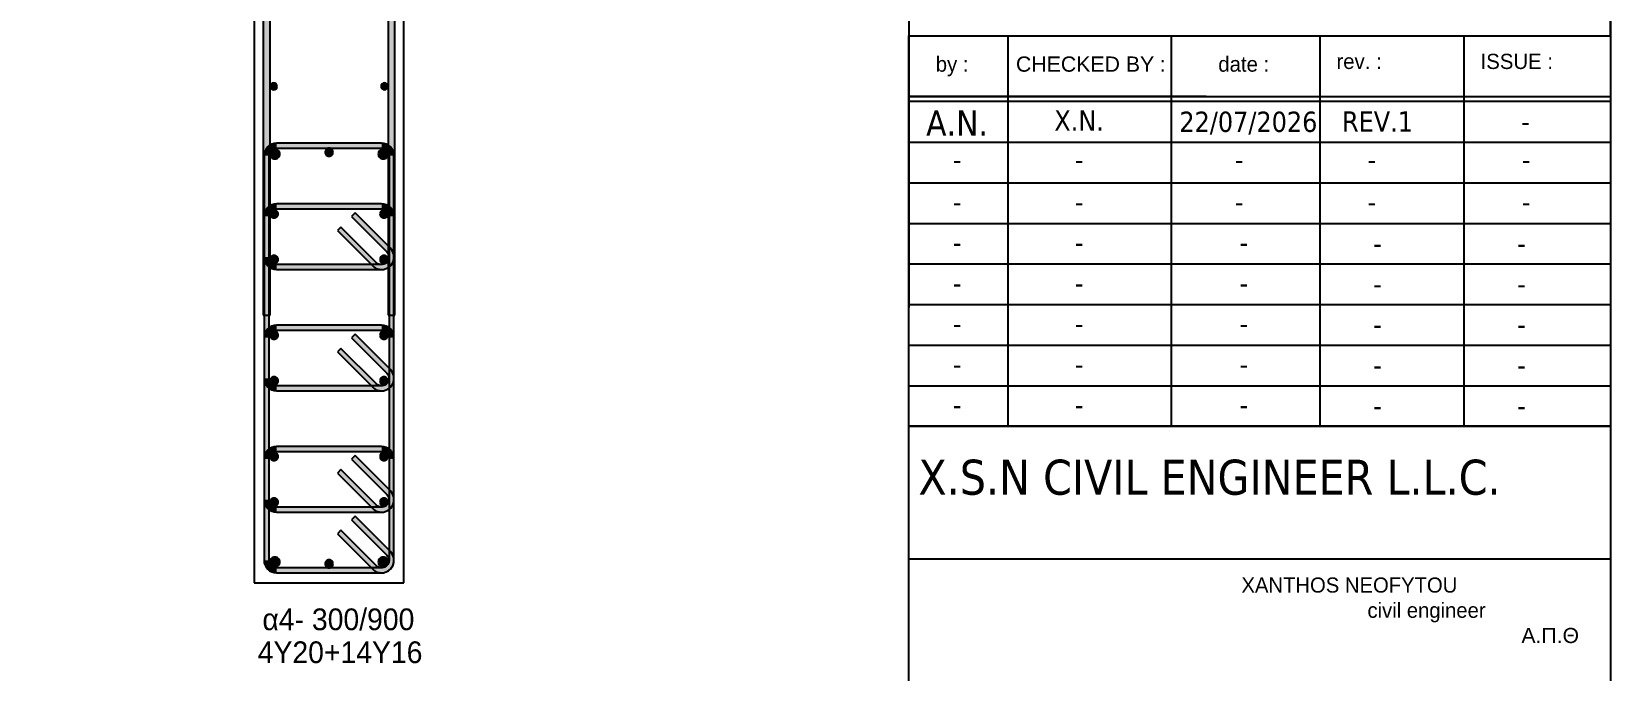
# Model space of a CAD drawing. Header units: millimetres. Extents: x -2171 to 1563, y -1758 to -1505.
# Drawn here: x 533.58 to 549.37, y -1620.49 to -1614.09 of the extents above; entities that cross this region are included whole.
import ezdxf

# ---------------------------------------------------------------- set-up
doc = ezdxf.new("R2010")
doc.units = ezdxf.units.MM
for name, color, linetype in [('-S_TEXT', 3, 'Continuous'), ('ANOIGMATA', 7, 'Continuous'), ('Col_Det', 7, 'Continuous'), ('Col_Det_Fill', 7, 'Continuous')]:
    doc.layers.add(name, color=color, linetype=linetype)
doc.layers.add('TEXT', color=20, linetype='Continuous', lineweight=13)
doc.styles.add('S1Arl22_b_934_161', font='arial.ttf', dxfattribs={"width": 0.933629, "height": 0.002175})
doc.styles.get("Standard").update_dxf_attribs({"font": 'tahoma.ttf'})

# ---------------------------------------------------------------- blocks, each defined once
blk = doc.blocks.new('PINAKAKI')
at = {"color": 0}
for p, q in [((121988.65, -208358.392), (121988.65, -208373.351)), ((121995.67, -208358.392), (121995.669, -208370.631)), ((121988.649, -208370.631), (121995.669, -208370.631)), ((121989.64, -208370.631), (121989.64, -208374.541)), ((121991.28, -208374.541), (121991.28, -208370.631)), ((121992.766, -208374.541), (121992.766, -208370.631)), ((121994.208, -208374.541), (121994.208, -208370.631)), ((121991.624, -208371.24), (121988.651, -208371.24)), ((121988.651, -208371.24), (121995.67, -208371.24)), ((121995.67, -208371.291), (121988.651, -208371.291)), ((121995.67, -208371.24), (121995.67, -208371.291)), ((121995.67, -208375.87), (121988.651, -208375.87))]:
    blk.add_line(p, q, dxfattribs=at)
at = {"color": 3}
blk.add_line((121995.67, -208372.455), (121995.67, -208374.541), dxfattribs=at)
at = {"color": 0}
for points in [[(121988.651, -208370.631), (121995.67, -208370.631), (121995.67, -208374.541), (121988.651, -208374.541)], [(121988.651, -208370.631), (121995.67, -208370.631), (121995.67, -208374.541), (121988.651, -208374.541)], [(121988.651, -208374.541), (121995.67, -208374.541), (121995.67, -208381.988), (121988.651, -208381.988)]]:
    blk.add_lwpolyline(points, close=True, dxfattribs=at)
for points in [[(121988.651, -208371.697), (121995.67, -208371.697)], [(121988.651, -208372.103), (121995.67, -208372.103)], [(121988.651, -208372.51), (121995.67, -208372.51)], [(121988.651, -208372.916), (121995.67, -208372.916)], [(121988.651, -208373.322), (121995.67, -208373.322)], [(121988.651, -208373.728), (121995.67, -208373.728)], [(121988.651, -208374.135), (121995.67, -208374.135)]]:
    blk.add_lwpolyline(points, dxfattribs=at)
blk.add_lwpolyline([(121988.651, -208374.541), (121995.67, -208374.541)])
at = {"layer": 'ANOIGMATA', "insert": (121987.429, -208376.054), "char_height": 0.10094, "width": 7.9171, "attachment_point": 1}
blk.add_mtext('\\pi4.5494;{\\fBankGothic Lt BT|b0|i0|c0|p34;\\H1.5x;\\C7;XANTHOS NEOFYTOU\\P\\pi5.8103;civil engineer\\P\\pi7.351;\\fArial|b0|i0|c161|p34;Α.Π.Θ}', dxfattribs=at)
at = {"layer": 'TEXT', "color": 0, "attachment_point": 1}
for s, insert, char_height, width in [('\\pxqc;{\\fBankGothic Lt BT|b0|i0|c161|p34;\\C7;by :}', (121988.625, -208370.839), 0.15234, 0.91751), ('\\pxqc;{\\fArial|b0|i0|c186|p34;\\C7;CHECKED BY\\fBankGothic Lt BT|b0|i0|c161|p34; :}', (121989.201, -208370.839), 0.15234, 2.53906), ('\\pxqc;{\\fBankGothic Lt BT|b0|i0|c0|p34;\\C7;date :}', (121990.732, -208370.839), 0.15234, 2.53906), ('{\\fBankGothic Lt BT|b0|i0|c161|p34;\\C7;rev\\fBankGothic Lt BT|b0|i0|c0|p34;.\\fBankGothic Lt BT|b0|i0|c161|p34; :}', (121992.929, -208370.812), 0.152344, 2.53906), ('{\\fBankGothic Lt BT|b0|i0|c0|p34;\\C7;ISSUE\\fBankGothic Lt BT|b0|i0|c161|p34; :}', (121994.371, -208370.812), 0.15234, 2.53906), ('\\pxqc;{\\fTahoma|b0|i0|c0|p34;\\C7;A\\fTahoma|b0|i0|c161|p34;.\\fTahoma|b0|i0|c0|p34;N\\fTahoma|b0|i0|c161|p34;.}', (121988.625, -208371.379), 0.253906, 1.01563), ('\\pxqc;{\\fTahoma|b0|i0|c0|p34;\\H0.8x;\\C7;X.N.}', (121989.084, -208371.379), 0.25391, 2.53906), ('{\\fTahoma|b0|i0|c0|p34;\\C7;22\\fTahoma|b0|i0|c161|p34;/\\fTahoma|b0|i0|c0|p34;07\\fTahoma|b0|i0|c161|p34;/202\\fTahoma|b0|i0|c0|p34;6}', (121991.357, -208371.391), 0.203125, 1.35307), ('\\pxqc;{\\fTahoma|b0|i0|c0|p34;\\H0.8x;\\C7;REV.1}', (121992.706, -208371.388), 0.25391, 1.26753), ('\\pxqc;{\\fTahoma|b0|i0|c0|p34;\\H0.8x;\\C7; \\fTahoma|b0|i0|c161|p34;-}', (121994.148, -208371.388), 0.25391, 1.26753), ('\\pxqc;{\\fTahoma|b0|i0|c0|p34;\\H0.8x;\\C7;-}', (121988.625, -208371.768), 0.25391, 1.01563), ('\\pxqc;{\\fTahoma|b0|i0|c0|p34;\\H0.8x;\\C7;-}', (121989.084, -208371.768), 0.25391, 2.53906), ('\\pxqc;{\\fTahoma|b0|i0|c0|p34;\\H0.8x;\\C7;   -}', (121990.571, -208371.768), 0.25391, 2.53906), ('\\pxqc;{\\fTahoma|b0|i0|c0|p34;\\H0.8x;\\C7;-}', (121992.012, -208371.768), 0.25391, 2.53906), ('\\pxqc;{\\fTahoma|b0|i0|c0|p34;\\H0.8x;\\C7;-}', (121993.558, -208371.768), 0.25391, 2.53906), ('\\pxqc;{\\fTahoma|b0|i0|c0|p34;\\H0.8x;\\C7;-}', (121988.625, -208372.192), 0.25391, 1.01563), ('\\pxqc;{\\fTahoma|b0|i0|c0|p34;\\H0.8x;\\C7;-}', (121989.084, -208372.192), 0.25391, 2.53906), ('\\pxqc;{\\fTahoma|b0|i0|c0|p34;\\H0.8x;\\C7;   -}', (121990.571, -208372.192), 0.25391, 2.53906), ('\\pxqc;{\\fTahoma|b0|i0|c0|p34;\\H0.8x;\\C7;-}', (121992.012, -208372.192), 0.25391, 2.53906), ('\\pxqc;{\\fTahoma|b0|i0|c0|p34;\\H0.8x;\\C7;-}', (121993.558, -208372.192), 0.25391, 2.53906), ('\\pxqc;{\\fTahoma|b0|i0|c0|p34;\\H0.8x;\\C7;-}', (121988.625, -208372.598), 0.25391, 1.01563), ('\\pxqc;{\\fTahoma|b0|i0|c0|p34;\\H0.8x;\\C7;-}', (121989.084, -208372.598), 0.25391, 2.53906), ('\\pxqc;{\\fTahoma|b0|i0|c0|p34;\\H0.8x;\\C7;-}', (121990.732, -208372.598), 0.25391, 2.53906), ('\\pxqc;{\\fTahoma|b0|i0|c161|p34;\\H0.8x;\\C7;-}', (121992.706, -208372.607), 0.25391, 1.26753), ('\\pxqc;{\\fTahoma|b0|i0|c161|p34;\\H0.8x;\\C7;-}', (121994.148, -208372.607), 0.25391, 1.26753), ('\\pxqc;{\\fTahoma|b0|i0|c0|p34;\\H0.8x;\\C7;-}', (121988.625, -208373.004), 0.25391, 1.01563), ('\\pxqc;{\\fTahoma|b0|i0|c0|p34;\\H0.8x;\\C7;-}', (121989.084, -208373.004), 0.25391, 2.53906), ('\\pxqc;{\\fTahoma|b0|i0|c0|p34;\\H0.8x;\\C7;-}', (121990.732, -208373.004), 0.25391, 2.53906), ('\\pxqc;{\\fTahoma|b0|i0|c161|p34;\\H0.8x;\\C7;-}', (121992.706, -208373.013), 0.25391, 1.26753), ('\\pxqc;{\\fTahoma|b0|i0|c161|p34;\\H0.8x;\\C7;-}', (121994.148, -208373.013), 0.25391, 1.26753), ('\\pxqc;{\\fTahoma|b0|i0|c0|p34;\\H0.8x;\\C7;-}', (121988.625, -208373.41), 0.25391, 1.01563), ('\\pxqc;{\\fTahoma|b0|i0|c0|p34;\\H0.8x;\\C7;-}', (121989.084, -208373.41), 0.25391, 2.53906), ('\\pxqc;{\\fTahoma|b0|i0|c0|p34;\\H0.8x;\\C7;-}', (121990.732, -208373.41), 0.25391, 2.53906), ('\\pxqc;{\\fTahoma|b0|i0|c161|p34;\\H0.8x;\\C7;-}', (121992.706, -208373.419), 0.25391, 1.26753), ('\\pxqc;{\\fTahoma|b0|i0|c161|p34;\\H0.8x;\\C7;-}', (121994.148, -208373.419), 0.25391, 1.26753), ('\\pxqc;{\\fTahoma|b0|i0|c0|p34;\\H0.8x;\\C7;-}', (121988.625, -208373.817), 0.25391, 1.01563), ('\\pxqc;{\\fTahoma|b0|i0|c0|p34;\\H0.8x;\\C7;-}', (121989.084, -208373.817), 0.25391, 2.53906), ('\\pxqc;{\\fTahoma|b0|i0|c0|p34;\\H0.8x;\\C7;-}', (121990.732, -208373.817), 0.25391, 2.53906), ('\\pxqc;{\\fTahoma|b0|i0|c161|p34;\\H0.8x;\\C7;-}', (121992.706, -208373.826), 0.25391, 1.26753), ('\\pxqc;{\\fTahoma|b0|i0|c161|p34;\\H0.8x;\\C7;-}', (121994.148, -208373.826), 0.25391, 1.26753), ('\\pxqc;{\\fTahoma|b0|i0|c0|p34;\\H0.8x;\\C7;-}', (121988.625, -208374.223), 0.25391, 1.01563), ('\\pxqc;{\\fTahoma|b0|i0|c0|p34;\\H0.8x;\\C7;-}', (121989.084, -208374.223), 0.25391, 2.53906), ('\\pxqc;{\\fTahoma|b0|i0|c0|p34;\\H0.8x;\\C7;-}', (121990.732, -208374.223), 0.25391, 2.53906), ('\\pxqc;{\\fTahoma|b0|i0|c161|p34;\\H0.8x;\\C7;-}', (121992.706, -208374.232), 0.25391, 1.26753), ('\\pxqc;{\\fTahoma|b0|i0|c161|p34;\\H0.8x;\\C7;-}', (121994.148, -208374.232), 0.25391, 1.26753), ('X.S.N CIVIL ENGINEER L.L.C.\\P', (121988.746, -208374.875), 0.35, 6.92207)]:
    blk.add_mtext(s, dxfattribs=dict(at, insert=insert, char_height=char_height, width=width))
at = {"layer": 'TEXT', "insert": (121992.706, -208371.388), "char_height": 0.25391, "width": 1.26753, "attachment_point": 1}
blk.add_mtext('{\\fTahoma|b0|i0|c0|p34;\\H0.8x;\\C7; }', dxfattribs=at)

msp = doc.modelspace()

# ---------------------------------------------------------------- hatches: boundary and pattern name
at = {"layer": 'Col_Det_Fill'}
for color, points in [(252, [(535.9614, -1605.7869), (535.8914, -1605.7869), (535.8914, -1616.9316), (535.9614, -1616.9316)]), (252, [(537.1414, -1616.9316), (537.2114, -1616.9316), (537.2114, -1605.7869), (537.1414, -1605.7869)]), (133, [(535.9964, -1614.6751, 0.4142136), (536.0314, -1614.6401, 0.4142136), (535.9964, -1614.6051, 0.4142136), (535.9614, -1614.6401, 0.4142136)]), (133, [(537.1064, -1614.6751, 0.4142136), (537.1414, -1614.6401, 0.4142136), (537.1064, -1614.6051, 0.4142136), (537.0714, -1614.6401, 0.4142136)]), (252, [(536.0264, -1615.2593), (536.0264, -1615.2093, 0.4142136), (535.9014, -1615.3343), (535.9514, -1615.3343, -0.4142136)]), (252, [(537.0764, -1615.2593), (537.0764, -1615.2093), (536.0264, -1615.2093), (536.0264, -1615.2593)]), (252, [(537.1514, -1615.3343), (537.2014, -1615.3343, 0.4142136), (537.0764, -1615.2093), (537.0764, -1615.2593, -0.4142136)]), (252, [(535.9514, -1615.3343), (535.9014, -1615.3343), (535.9014, -1619.3843), (535.9514, -1619.3843)]), (12, [(536.0087, -1615.3666, 0.4142136), (536.0587, -1615.3166, 0.4142136), (536.0087, -1615.2666, 0.4142136), (535.9587, -1615.3166, 0.4142136)]), (133, [(536.5514, -1615.3393, 0.4142136), (536.5914, -1615.2993, 0.4142136), (536.5514, -1615.2593, 0.4142136), (536.5114, -1615.2993, 0.4142136)]), (12, [(537.0941, -1615.3666, 0.4142136), (537.1441, -1615.3166, 0.4142136), (537.0941, -1615.2666, 0.4142136), (537.0441, -1615.3166, 0.4142136)]), (252, [(537.1514, -1619.3843), (537.2014, -1619.3843), (537.2014, -1615.3343), (537.1514, -1615.3343)]), (252, [(536.0264, -1615.8664), (536.0264, -1615.8164, 0.4142136), (535.9014, -1615.9414), (535.9514, -1615.9414, -0.4142136)]), (56, [(536.0016, -1615.9567, 0.4142136), (536.0416, -1615.9167, 0.4142136), (536.0016, -1615.8767, 0.4142136), (535.9616, -1615.9167, 0.4142136)]), (252, [(537.0764, -1615.8664), (537.0764, -1615.8164), (536.0264, -1615.8164), (536.0264, -1615.8664)]), (56, [(537.1011, -1615.9567, 0.4142136), (537.1411, -1615.9167, 0.4142136), (537.1011, -1615.8767, 0.4142136), (537.0611, -1615.9167, 0.4142136)]), (252, [(537.1514, -1615.9414), (537.2014, -1615.9414, 0.4142136), (537.0764, -1615.8164), (537.0764, -1615.8664, -0.4142136)]), (252, [(535.9514, -1615.9414), (535.9014, -1615.9414), (535.9014, -1616.3486), (535.9514, -1616.3486)]), (252, [(536.6698, -1616.048), (536.6345, -1616.0834), (536.988, -1616.4369), (537.0234, -1616.4016)]), (252, [(537.1294, -1616.2955), (537.1648, -1616.2602), (536.8112, -1615.9066), (536.7759, -1615.942)]), (252, [(537.1514, -1616.3486), (537.2014, -1616.3486), (537.2014, -1615.9414), (537.1514, -1615.9414)]), (252, [(535.9514, -1616.3486), (535.9014, -1616.3486, 0.4142136), (536.0264, -1616.4736), (536.0264, -1616.4236, -0.4142136)]), (56, [(536.0016, -1616.4133, 0.4142136), (536.0416, -1616.3733, 0.4142136), (536.0016, -1616.3333, 0.4142136), (535.9616, -1616.3733, 0.4142136)]), (252, [(537.0234, -1616.4016), (536.988, -1616.4369, 0.6681786), (537.2014, -1616.3486), (537.1514, -1616.3486, -0.6681786)]), (56, [(537.1011, -1616.4133, 0.4142136), (537.1411, -1616.3733, 0.4142136), (537.1011, -1616.3333, 0.4142136), (537.0611, -1616.3733, 0.4142136)]), (252, [(537.0764, -1616.4236), (537.0764, -1616.4736, 0.6681786), (537.1648, -1616.2602), (537.1294, -1616.2955, -0.6681786)]), (252, [(536.0264, -1616.4236), (536.0264, -1616.4736), (537.0764, -1616.4736), (537.0764, -1616.4236)]), (252, [(536.0264, -1617.0807), (536.0264, -1617.0307, 0.4142136), (535.9014, -1617.1557), (535.9514, -1617.1557, -0.4142136)]), (56, [(536.0016, -1617.1709, 0.4142136), (536.0416, -1617.1309, 0.4142136), (536.0016, -1617.0909, 0.4142136), (535.9616, -1617.1309, 0.4142136)]), (252, [(537.0764, -1617.0807), (537.0764, -1617.0307), (536.0264, -1617.0307), (536.0264, -1617.0807)]), (252, [(537.1294, -1617.5098), (537.1648, -1617.4745), (536.8112, -1617.1209), (536.7759, -1617.1563)]), (56, [(537.1011, -1617.1709, 0.4142136), (537.1411, -1617.1309, 0.4142136), (537.1011, -1617.0909, 0.4142136), (537.0611, -1617.1309, 0.4142136)]), (252, [(537.1514, -1617.1557), (537.2014, -1617.1557, 0.4142136), (537.0764, -1617.0307), (537.0764, -1617.0807, -0.4142136)]), (252, [(535.9514, -1617.1557), (535.9014, -1617.1557), (535.9014, -1617.5628), (535.9514, -1617.5628)]), (252, [(536.6698, -1617.2623), (536.6345, -1617.2977), (536.988, -1617.6512), (537.0234, -1617.6159)]), (252, [(537.1514, -1617.5628), (537.2014, -1617.5628), (537.2014, -1617.1557), (537.1514, -1617.1557)]), (252, [(535.9514, -1617.5628), (535.9014, -1617.5628, 0.4142136), (536.0264, -1617.6878), (536.0264, -1617.6378, -0.4142136)]), (56, [(536.0016, -1617.6276, 0.4142136), (536.0416, -1617.5876, 0.4142136), (536.0016, -1617.5476, 0.4142136), (535.9616, -1617.5876, 0.4142136)]), (252, [(537.0234, -1617.6159), (536.988, -1617.6512, 0.6681786), (537.2014, -1617.5628), (537.1514, -1617.5628, -0.6681786)]), (56, [(537.1011, -1617.6276, 0.4142136), (537.1411, -1617.5876, 0.4142136), (537.1011, -1617.5476, 0.4142136), (537.0611, -1617.5876, 0.4142136)]), (252, [(537.0764, -1617.6378), (537.0764, -1617.6878, 0.6681786), (537.1648, -1617.4745), (537.1294, -1617.5098, -0.6681786)]), (252, [(536.0264, -1617.6378), (536.0264, -1617.6878), (537.0764, -1617.6878), (537.0764, -1617.6378)]), (252, [(536.0264, -1618.295), (536.0264, -1618.245, 0.4142136), (535.9014, -1618.37), (535.9514, -1618.37, -0.4142136)]), (252, [(537.0764, -1618.295), (537.0764, -1618.245), (536.0264, -1618.245), (536.0264, -1618.295)]), (252, [(537.1514, -1618.37), (537.2014, -1618.37, 0.4142136), (537.0764, -1618.245), (537.0764, -1618.295, -0.4142136)]), (252, [(535.9514, -1618.37), (535.9014, -1618.37), (535.9014, -1618.7771), (535.9514, -1618.7771)]), (56, [(536.0016, -1618.3852, 0.4142136), (536.0416, -1618.3452, 0.4142136), (536.0016, -1618.3052, 0.4142136), (535.9616, -1618.3452, 0.4142136)]), (252, [(537.1294, -1618.7241), (537.1648, -1618.6887), (536.8112, -1618.3352), (536.7759, -1618.3705)]), (56, [(537.1011, -1618.3852, 0.4142136), (537.1411, -1618.3452, 0.4142136), (537.1011, -1618.3052, 0.4142136), (537.0611, -1618.3452, 0.4142136)]), (252, [(537.1514, -1618.7771), (537.2014, -1618.7771), (537.2014, -1618.37), (537.1514, -1618.37)]), (252, [(536.6698, -1618.4766), (536.6345, -1618.512), (536.988, -1618.8655), (537.0234, -1618.8302)]), (252, [(537.0764, -1618.8521), (537.0764, -1618.9021, 0.6681786), (537.1648, -1618.6887), (537.1294, -1618.7241, -0.6681786)]), (252, [(535.9514, -1618.7771), (535.9014, -1618.7771, 0.4142136), (536.0264, -1618.9021), (536.0264, -1618.8521, -0.4142136)]), (56, [(536.0016, -1618.8419, 0.4142136), (536.0416, -1618.8019, 0.4142136), (536.0016, -1618.7619, 0.4142136), (535.9616, -1618.8019, 0.4142136)]), (252, [(536.0264, -1618.8521), (536.0264, -1618.9021), (537.0764, -1618.9021), (537.0764, -1618.8521)]), (252, [(537.0234, -1618.8302), (536.988, -1618.8655, 0.6681786), (537.2014, -1618.7771), (537.1514, -1618.7771, -0.6681786)]), (56, [(537.1011, -1618.8419, 0.4142136), (537.1411, -1618.8019, 0.4142136), (537.1011, -1618.7619, 0.4142136), (537.0611, -1618.8019, 0.4142136)]), (252, [(537.1294, -1619.3312), (537.1648, -1619.2959), (536.8112, -1618.9423), (536.7759, -1618.9777)]), (252, [(536.6698, -1619.0837), (536.6345, -1619.1191), (536.988, -1619.4727), (537.0234, -1619.4373)]), (12, [(536.0087, -1619.4519, 0.4142136), (536.0587, -1619.4019, 0.4142136), (536.0087, -1619.3519, 0.4142136), (535.9587, -1619.4019, 0.4142136)]), (12, [(537.0941, -1619.4519, 0.4142136), (537.1441, -1619.4019, 0.4142136), (537.0941, -1619.3519, 0.4142136), (537.0441, -1619.4019, 0.4142136)]), (252, [(537.0764, -1619.4593), (537.0764, -1619.5093, 0.6681786), (537.1648, -1619.2959), (537.1294, -1619.3312, -0.6681786)]), (252, [(535.9514, -1619.3843), (535.9014, -1619.3843, 0.4142136), (536.0264, -1619.5093), (536.0264, -1619.4593, -0.4142136)]), (252, [(536.0264, -1619.4593), (536.0264, -1619.5093), (537.0764, -1619.5093), (537.0764, -1619.4593)]), (133, [(536.5514, -1619.4593, 0.4142136), (536.5914, -1619.4193, 0.4142136), (536.5514, -1619.3793, 0.4142136), (536.5114, -1619.4193, 0.4142136)]), (252, [(537.0234, -1619.4373), (536.988, -1619.4727, 0.6681786), (537.2014, -1619.3843), (537.1514, -1619.3843, -0.6681786)])]:
    msp.add_hatch(color=color, dxfattribs=at).paths.add_polyline_path(points)

# ---------------------------------------------------------------- linework, layer by layer
at = {"layer": '-S_TEXT', "ltscale": 5}
msp.add_lwpolyline([(491.2248, -1590.2497), (549.3723, -1590.2497), (549.3723, -1630.2944), (491.2248, -1630.2944)], close=True, dxfattribs=at)
at = {"layer": 'Col_Det', "color": 7}
for points in [[(537.3014, -1619.6093), (537.3014, -1603.1093)], [(535.8014, -1604.3593), (535.8014, -1619.6093)], [(535.8914, -1605.7869), (535.8914, -1616.9316)], [(535.9614, -1616.9316), (535.9614, -1605.7869)], [(537.1414, -1605.7869), (537.1414, -1616.9316)], [(537.2114, -1616.9316), (537.2114, -1605.7869)], [(537.0764, -1615.2093), (536.0264, -1615.2093)], [(535.9014, -1615.3343), (535.9014, -1619.3843)], [(535.9514, -1619.3843), (535.9514, -1615.3343)], [(536.0264, -1615.2593), (537.0764, -1615.2593)], [(537.1514, -1615.3343), (537.1514, -1619.3843)], [(537.2014, -1619.3843), (537.2014, -1615.3343)], [(537.0764, -1615.8164), (536.0264, -1615.8164)], [(536.0264, -1615.8664), (537.0764, -1615.8664)], [(535.9014, -1615.9414), (535.9014, -1616.3486)], [(535.9514, -1616.3486), (535.9514, -1615.9414)], [(536.6698, -1616.048), (536.6345, -1616.0834)], [(537.0234, -1616.4016), (536.6698, -1616.048)], [(536.8112, -1615.9066), (536.7759, -1615.942)], [(536.7759, -1615.942), (537.1294, -1616.2955)], [(537.1648, -1616.2602), (536.8112, -1615.9066)], [(537.1514, -1615.9414), (537.1514, -1616.3486)], [(537.2014, -1616.3486), (537.2014, -1615.9414)], [(536.6345, -1616.0834), (536.988, -1616.4369)], [(537.0764, -1616.4236), (536.0264, -1616.4236)], [(536.0264, -1616.4736), (537.0764, -1616.4736)], [(535.8914, -1616.9316), (535.9614, -1616.9316)], [(537.1414, -1616.9316), (537.2114, -1616.9316)], [(537.0764, -1617.0307), (536.0264, -1617.0307)], [(536.0264, -1617.0807), (537.0764, -1617.0807)], [(536.8112, -1617.1209), (536.7759, -1617.1563)], [(537.1648, -1617.4745), (536.8112, -1617.1209)], [(535.9014, -1617.1557), (535.9014, -1617.5628)], [(535.9514, -1617.5628), (535.9514, -1617.1557)], [(536.6698, -1617.2623), (536.6345, -1617.2977)], [(536.6345, -1617.2977), (536.988, -1617.6512)], [(537.0234, -1617.6159), (536.6698, -1617.2623)], [(536.7759, -1617.1563), (537.1294, -1617.5098)], [(537.1514, -1617.1557), (537.1514, -1617.5628)], [(537.2014, -1617.5628), (537.2014, -1617.1557)], [(537.0764, -1617.6378), (536.0264, -1617.6378)], [(536.0264, -1617.6878), (537.0764, -1617.6878)], [(537.0764, -1618.245), (536.0264, -1618.245)], [(535.9014, -1618.37), (535.9014, -1618.7771)], [(535.9514, -1618.7771), (535.9514, -1618.37)], [(536.0264, -1618.295), (537.0764, -1618.295)], [(536.8112, -1618.3352), (536.7759, -1618.3705)], [(536.7759, -1618.3705), (537.1294, -1618.7241)], [(537.1648, -1618.6887), (536.8112, -1618.3352)], [(537.1514, -1618.37), (537.1514, -1618.7771)], [(537.2014, -1618.7771), (537.2014, -1618.37)], [(536.6698, -1618.4766), (536.6345, -1618.512)], [(536.6345, -1618.512), (536.988, -1618.8655)], [(537.0234, -1618.8302), (536.6698, -1618.4766)], [(537.0764, -1618.8521), (536.0264, -1618.8521)], [(536.0264, -1618.9021), (537.0764, -1618.9021)], [(536.8112, -1618.9423), (536.7759, -1618.9777)], [(536.7759, -1618.9777), (537.1294, -1619.3312)], [(537.1648, -1619.2959), (536.8112, -1618.9423)], [(536.6698, -1619.0837), (536.6345, -1619.1191)], [(536.6345, -1619.1191), (536.988, -1619.4727)], [(537.0234, -1619.4373), (536.6698, -1619.0837)], [(537.0764, -1619.4593), (536.0264, -1619.4593)], [(536.0264, -1619.5093), (537.0764, -1619.5093)], [(535.8014, -1619.6093), (537.3014, -1619.6093)]]:
    msp.add_lwpolyline(points, dxfattribs=at)
for points in [[(535.9964, -1614.6051, 0.4142136), (535.9614, -1614.6401, 0.4142136)], [(536.0314, -1614.6401, 0.4142136), (535.9964, -1614.6051, 0.4142136)], [(537.1064, -1614.6051, 0.4142136), (537.0714, -1614.6401, 0.4142136)], [(537.1414, -1614.6401, 0.4142136), (537.1064, -1614.6051, 0.4142136)], [(535.9614, -1614.6401, 0.4142136), (535.9964, -1614.6751, 0.4142136)], [(535.9964, -1614.6751, 0.4142136), (536.0314, -1614.6401, 0.4142136)], [(537.0714, -1614.6401, 0.4142136), (537.1064, -1614.6751, 0.4142136)], [(537.1064, -1614.6751, 0.4142136), (537.1414, -1614.6401, 0.4142136)], [(536.0264, -1615.2093, 0.4142136), (535.9014, -1615.3343)], [(537.2014, -1615.3343, 0.4142136), (537.0764, -1615.2093)], [(535.9514, -1615.3343, -0.4142136), (536.0264, -1615.2593, -0.4142136)], [(536.0087, -1615.2666, 0.4142136), (535.9587, -1615.3166, 0.4142136)], [(535.9587, -1615.3166, 0.4142136), (536.0087, -1615.3666, 0.4142136)], [(536.0587, -1615.3166, 0.4142136), (536.0087, -1615.2666, 0.4142136)], [(536.0087, -1615.3666, 0.4142136), (536.0587, -1615.3166, 0.4142136)], [(536.5514, -1615.2593, 0.4142136), (536.5114, -1615.2993, 0.4142136)], [(536.5114, -1615.2993, 0.4142136), (536.5514, -1615.3393, 0.4142136)], [(536.5914, -1615.2993, 0.4142136), (536.5514, -1615.2593, 0.4142136)], [(536.5514, -1615.3393, 0.4142136), (536.5914, -1615.2993, 0.4142136)], [(537.0941, -1615.2666, 0.4142136), (537.0441, -1615.3166, 0.4142136)], [(537.0441, -1615.3166, 0.4142136), (537.0941, -1615.3666, 0.4142136)], [(537.0764, -1615.2593, -0.4142136), (537.1514, -1615.3343, -0.4142136)], [(537.1441, -1615.3166, 0.4142136), (537.0941, -1615.2666, 0.4142136)], [(537.0941, -1615.3666, 0.4142136), (537.1441, -1615.3166, 0.4142136)], [(536.0264, -1615.8164, 0.4142136), (535.9014, -1615.9414)], [(535.9514, -1615.9414, -0.4142136), (536.0264, -1615.8664, -0.4142136)], [(536.0016, -1615.8767, 0.4142136), (535.9616, -1615.9167, 0.4142136)], [(536.0416, -1615.9167, 0.4142136), (536.0016, -1615.8767, 0.4142136)], [(537.1011, -1615.8767, 0.4142136), (537.0611, -1615.9167, 0.4142136)], [(537.2014, -1615.9414, 0.4142136), (537.0764, -1615.8164)], [(537.0764, -1615.8664, -0.4142136), (537.1514, -1615.9414, -0.4142136)], [(537.1411, -1615.9167, 0.4142136), (537.1011, -1615.8767, 0.4142136)], [(535.9616, -1615.9167, 0.4142136), (536.0016, -1615.9567, 0.4142136)], [(536.0016, -1615.9567, 0.4142136), (536.0416, -1615.9167, 0.4142136)], [(537.0611, -1615.9167, 0.4142136), (537.1011, -1615.9567, 0.4142136)], [(537.1011, -1615.9567, 0.4142136), (537.1411, -1615.9167, 0.4142136)], [(535.9014, -1616.3486, 0.4142136), (536.0264, -1616.4736)], [(536.0264, -1616.4236, -0.4142136), (535.9514, -1616.3486, -0.4142136)], [(536.0016, -1616.3333, 0.4142136), (535.9616, -1616.3733, 0.4142136)], [(536.0416, -1616.3733, 0.4142136), (536.0016, -1616.3333, 0.4142136)], [(536.988, -1616.4369, 0.6681786), (537.2014, -1616.3486)], [(537.1514, -1616.3486, -0.6681786), (537.0234, -1616.4016, -0.6681786)], [(537.1011, -1616.3333, 0.4142136), (537.0611, -1616.3733, 0.4142136)], [(537.0764, -1616.4736, 0.6681786), (537.1648, -1616.2602)], [(537.1294, -1616.2955, -0.6681786), (537.0764, -1616.4236, -0.6681786)], [(537.1411, -1616.3733, 0.4142136), (537.1011, -1616.3333, 0.4142136)], [(535.9616, -1616.3733, 0.4142136), (536.0016, -1616.4133, 0.4142136)], [(536.0016, -1616.4133, 0.4142136), (536.0416, -1616.3733, 0.4142136)], [(537.0611, -1616.3733, 0.4142136), (537.1011, -1616.4133, 0.4142136)], [(537.1011, -1616.4133, 0.4142136), (537.1411, -1616.3733, 0.4142136)], [(536.0264, -1617.0307, 0.4142136), (535.9014, -1617.1557)], [(535.9514, -1617.1557, -0.4142136), (536.0264, -1617.0807, -0.4142136)], [(536.0016, -1617.0909, 0.4142136), (535.9616, -1617.1309, 0.4142136)], [(535.9616, -1617.1309, 0.4142136), (536.0016, -1617.1709, 0.4142136)], [(536.0416, -1617.1309, 0.4142136), (536.0016, -1617.0909, 0.4142136)], [(536.0016, -1617.1709, 0.4142136), (536.0416, -1617.1309, 0.4142136)], [(537.1011, -1617.0909, 0.4142136), (537.0611, -1617.1309, 0.4142136)], [(537.0611, -1617.1309, 0.4142136), (537.1011, -1617.1709, 0.4142136)], [(537.2014, -1617.1557, 0.4142136), (537.0764, -1617.0307)], [(537.0764, -1617.0807, -0.4142136), (537.1514, -1617.1557, -0.4142136)], [(537.1411, -1617.1309, 0.4142136), (537.1011, -1617.0909, 0.4142136)], [(537.1011, -1617.1709, 0.4142136), (537.1411, -1617.1309, 0.4142136)], [(535.9014, -1617.5628, 0.4142136), (536.0264, -1617.6878)], [(536.0264, -1617.6378, -0.4142136), (535.9514, -1617.5628, -0.4142136)], [(536.0016, -1617.5476, 0.4142136), (535.9616, -1617.5876, 0.4142136)], [(535.9616, -1617.5876, 0.4142136), (536.0016, -1617.6276, 0.4142136)], [(536.0416, -1617.5876, 0.4142136), (536.0016, -1617.5476, 0.4142136)], [(536.0016, -1617.6276, 0.4142136), (536.0416, -1617.5876, 0.4142136)], [(536.988, -1617.6512, 0.6681786), (537.2014, -1617.5628)], [(537.1514, -1617.5628, -0.6681786), (537.0234, -1617.6159, -0.6681786)], [(537.1011, -1617.5476, 0.4142136), (537.0611, -1617.5876, 0.4142136)], [(537.0611, -1617.5876, 0.4142136), (537.1011, -1617.6276, 0.4142136)], [(537.0764, -1617.6878, 0.6681786), (537.1648, -1617.4745)], [(537.1294, -1617.5098, -0.6681786), (537.0764, -1617.6378, -0.6681786)], [(537.1411, -1617.5876, 0.4142136), (537.1011, -1617.5476, 0.4142136)], [(537.1011, -1617.6276, 0.4142136), (537.1411, -1617.5876, 0.4142136)], [(536.0264, -1618.245, 0.4142136), (535.9014, -1618.37)], [(537.2014, -1618.37, 0.4142136), (537.0764, -1618.245)], [(535.9514, -1618.37, -0.4142136), (536.0264, -1618.295, -0.4142136)], [(536.0016, -1618.3052, 0.4142136), (535.9616, -1618.3452, 0.4142136)], [(535.9616, -1618.3452, 0.4142136), (536.0016, -1618.3852, 0.4142136)], [(536.0416, -1618.3452, 0.4142136), (536.0016, -1618.3052, 0.4142136)], [(536.0016, -1618.3852, 0.4142136), (536.0416, -1618.3452, 0.4142136)], [(537.1011, -1618.3052, 0.4142136), (537.0611, -1618.3452, 0.4142136)], [(537.0611, -1618.3452, 0.4142136), (537.1011, -1618.3852, 0.4142136)], [(537.0764, -1618.295, -0.4142136), (537.1514, -1618.37, -0.4142136)], [(537.1411, -1618.3452, 0.4142136), (537.1011, -1618.3052, 0.4142136)], [(537.1011, -1618.3852, 0.4142136), (537.1411, -1618.3452, 0.4142136)], [(537.0764, -1618.9021, 0.6681786), (537.1648, -1618.6887)], [(537.1294, -1618.7241, -0.6681786), (537.0764, -1618.8521, -0.6681786)], [(535.9014, -1618.7771, 0.4142136), (536.0264, -1618.9021)], [(536.0264, -1618.8521, -0.4142136), (535.9514, -1618.7771, -0.4142136)], [(536.0016, -1618.7619, 0.4142136), (535.9616, -1618.8019, 0.4142136)], [(535.9616, -1618.8019, 0.4142136), (536.0016, -1618.8419, 0.4142136)], [(536.0416, -1618.8019, 0.4142136), (536.0016, -1618.7619, 0.4142136)], [(536.0016, -1618.8419, 0.4142136), (536.0416, -1618.8019, 0.4142136)], [(536.988, -1618.8655, 0.6681786), (537.2014, -1618.7771)], [(537.1514, -1618.7771, -0.6681786), (537.0234, -1618.8302, -0.6681786)], [(537.1011, -1618.7619, 0.4142136), (537.0611, -1618.8019, 0.4142136)], [(537.0611, -1618.8019, 0.4142136), (537.1011, -1618.8419, 0.4142136)], [(537.1411, -1618.8019, 0.4142136), (537.1011, -1618.7619, 0.4142136)], [(537.1011, -1618.8419, 0.4142136), (537.1411, -1618.8019, 0.4142136)], [(536.0087, -1619.3519, 0.4142136), (535.9587, -1619.4019, 0.4142136)], [(536.0587, -1619.4019, 0.4142136), (536.0087, -1619.3519, 0.4142136)], [(537.0941, -1619.3519, 0.4142136), (537.0441, -1619.4019, 0.4142136)], [(537.0764, -1619.5093, 0.6681786), (537.1648, -1619.2959)], [(537.1294, -1619.3312, -0.6681786), (537.0764, -1619.4593, -0.6681786)], [(537.1441, -1619.4019, 0.4142136), (537.0941, -1619.3519, 0.4142136)], [(535.9014, -1619.3843, 0.4142136), (536.0264, -1619.5093)], [(536.0264, -1619.4593, -0.4142136), (535.9514, -1619.3843, -0.4142136)], [(535.9587, -1619.4019, 0.4142136), (536.0087, -1619.4519, 0.4142136)], [(536.0087, -1619.4519, 0.4142136), (536.0587, -1619.4019, 0.4142136)], [(536.5514, -1619.3793, 0.4142136), (536.5114, -1619.4193, 0.4142136)], [(536.5114, -1619.4193, 0.4142136), (536.5514, -1619.4593, 0.4142136)], [(536.5914, -1619.4193, 0.4142136), (536.5514, -1619.3793, 0.4142136)], [(536.5514, -1619.4593, 0.4142136), (536.5914, -1619.4193, 0.4142136)], [(536.988, -1619.4727, 0.6681786), (537.2014, -1619.3843)], [(537.1514, -1619.3843, -0.6681786), (537.0234, -1619.4373, -0.6681786)], [(537.0441, -1619.4019, 0.4142136), (537.0941, -1619.4519, 0.4142136)], [(537.0941, -1619.4519, 0.4142136), (537.1441, -1619.4019, 0.4142136)]]:
    msp.add_lwpolyline(points, format="xyb", dxfattribs=at)

# ---------------------------------------------------------------- block references
at = {"layer": '-S_TEXT', "linetype": 'Continuous', "ltscale": 0.5}
msp.add_blockref('PINAKAKI', (-121446.2978, 206756.498), dxfattribs=at)

# ---------------------------------------------------------------- texts
at = {"layer": 'Col_Det', "color": 7, "style": 'S1Arl22_b_934_161', "width": 0.933629}
for s, p in [(' α4- 300/900', (535.8063, -1620.0836)), ('4Y20+14Y16', (535.8378, -1620.4132))]:
    msp.add_text(s, height=0.2175, dxfattribs=at).set_placement(p)

doc.saveas('drawing.dxf')
